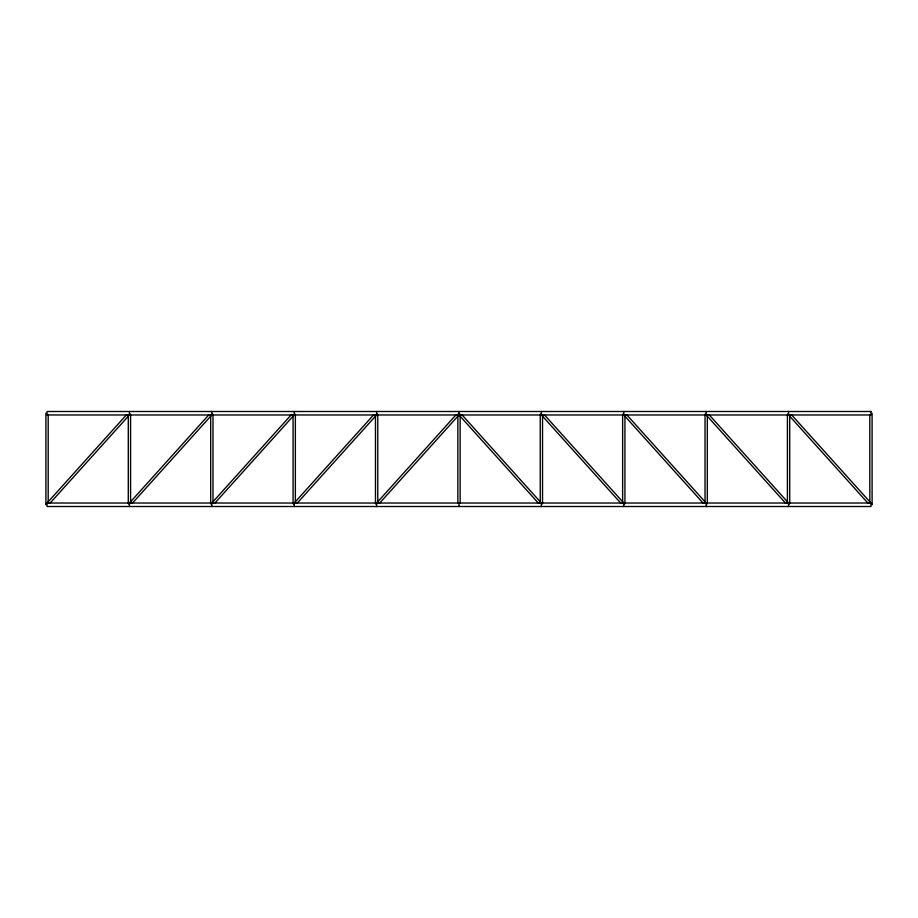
<?xml version="1.0" encoding="UTF-8"?>
<svg xmlns="http://www.w3.org/2000/svg" width="918" height="918" viewBox="0 0 918 918"><rect width="100%" height="100%" fill="white"/><g stroke="black" fill="none" stroke-linecap="round" stroke-linejoin="round"><path stroke-width="1.38" d="M46.198 504.005L126.673 414.592M49.813 503.408L130.287 413.995M128.589 504.005L209.063 414.592M132.203 503.408L212.678 413.995M210.979 504.005L291.454 414.592M214.594 503.408L295.068 413.995M293.37 504.005L373.844 414.592M296.984 503.408L377.459 413.995M375.76 504.005L456.235 414.592M379.375 503.408L459.849 413.995M791.327 414.592L871.802 504.005M787.713 413.995L868.187 503.408M708.937 414.592L789.411 504.005M705.322 413.995L785.797 503.408M626.546 414.592L707.021 504.005M622.932 413.995L703.406 503.408M544.156 414.592L624.63 504.005M540.541 413.995L621.016 503.408M461.765 414.592L542.24 504.005M458.151 413.995L538.625 503.408M872.1 413.226L872.1 504.774M869.816 414.661L869.816 503.339M789.71 414.661L789.71 503.339M788.562 411.494L788.562 414.97M788.562 503.03L788.562 506.506M787.414 414.661L787.414 503.339M707.319 414.661L707.319 503.339M706.171 411.494L706.171 414.97M706.171 503.03L706.171 506.506M705.024 414.661L705.024 503.339M624.928 414.661L624.928 503.339M623.781 411.494L623.781 414.97M623.781 503.03L623.781 506.506M622.634 414.661L622.634 503.339M542.538 414.661L542.538 503.339M541.39 411.494L541.39 414.97M541.39 503.03L541.39 506.506M540.243 414.661L540.243 503.339M460.147 414.661L460.147 503.339M459 411.494L459 414.97M459 503.03L459 506.506M457.852 414.661L457.852 503.339M377.757 414.661L377.757 503.339M376.609 411.494L376.609 414.97M376.609 503.03L376.609 506.506M375.462 414.661L375.462 503.339M295.366 414.661L295.366 503.339M294.219 411.494L294.219 414.97M294.219 503.03L294.219 506.506M293.072 414.661L293.072 503.339M212.976 414.661L212.976 503.339M211.828 411.494L211.828 414.97M211.828 503.03L211.828 506.506M210.681 414.661L210.681 503.339M130.585 414.661L130.585 503.339M129.438 411.494L129.438 414.97M129.438 503.03L129.438 506.506M128.29 414.661L128.29 503.339M48.184 414.661L48.184 503.339M45.9 413.226L45.9 504.774M870.952 411.494L47.047 411.494L47.047 414.97L870.952 414.97L870.952 411.494M870.952 503.03L47.047 503.03L47.047 506.506L870.952 506.506L870.952 503.03"/></g></svg>
